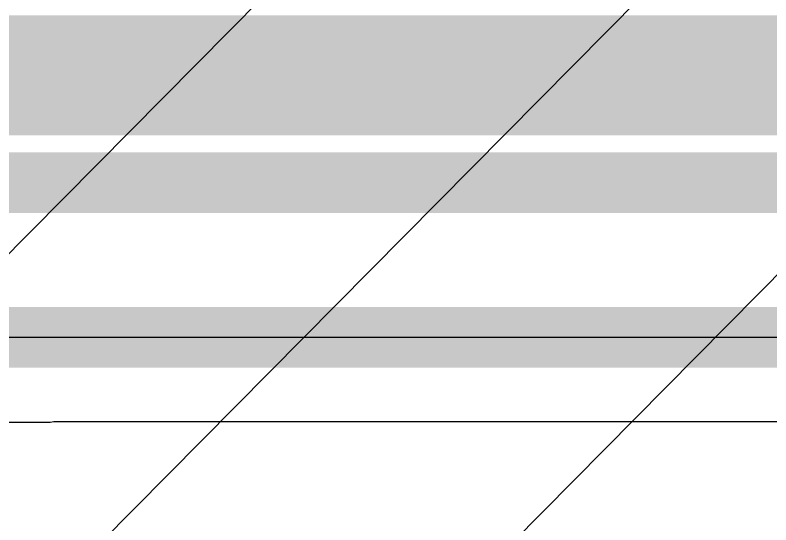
# Model space of a CAD drawing. Header units: inches. Extents: x -4 to 5258, y -4 to 5281.
# Drawn here: x 54.961 to 58.117, y 27.39 to 29.519 of the extents above; entities that cross this region are included whole.
import ezdxf

# ---------------------------------------------------------------- set-up
doc = ezdxf.new("R2010")
doc.units = ezdxf.units.IN
for name, color, linetype in [('Layer 2', 76, 'Continuous'), ('Top Layer', 1, 'Continuous'), ('Top Solder', 216, 'Continuous')]:
    doc.layers.add(name, color=color, linetype=linetype)

# ---------------------------------------------------------------- blocks, each defined once
blk = doc.blocks.new('13_WQFN_HR__3_2__31')
at = {"layer": 'Top Solder'}
for p in [(-0.5467, -0.9227), (0.575, 1.81), (1.1783, -0.9227)]:
    blk.add_line(p, (5220.6763, 5271.621), dxfattribs=at)

msp = doc.modelspace()

# ---------------------------------------------------------------- linework, layer by layer
at = {"layer": 'Layer 2'}
for points in [[(53.0426, 29.391, 0.254, 0.254, 0), (116.0246, 29.391, 0.254, 0.254, 0)], [(53.331, 28.8191, 0.254, 0.254, 0), (61.0921, 28.8191, 0.254, 0.254, 0)], [(53.6066, 28.1738, 0.254, 0.254, 0), (60.763, 28.1738, 0.254, 0.254, 0)]]:
    msp.add_lwpolyline(points, format="xyseb", dxfattribs=at)
at = {"layer": 'Top Layer'}
for p, q in [((53.5883, 28.1738), (60.3737, 28.1738)), ((55.1065, 27.818), (53.931, 27.818)), ((55.1228, 27.8212), (55.1065, 27.818)), ((60.3628, 27.8212), (55.1228, 27.8212))]:
    msp.add_line(p, q, dxfattribs=at)
msp.add_lwpolyline([(54.6969, 29.1443, 0.254, 0.254, 0), (59.3059, 29.1443, 0.254, 0.254, 0)], format="xyseb", dxfattribs=at)

# ---------------------------------------------------------------- block references
msp.add_blockref('13_WQFN_HR__3_2__31', (37.0774, 9.2675))

doc.saveas('drawing.dxf')
